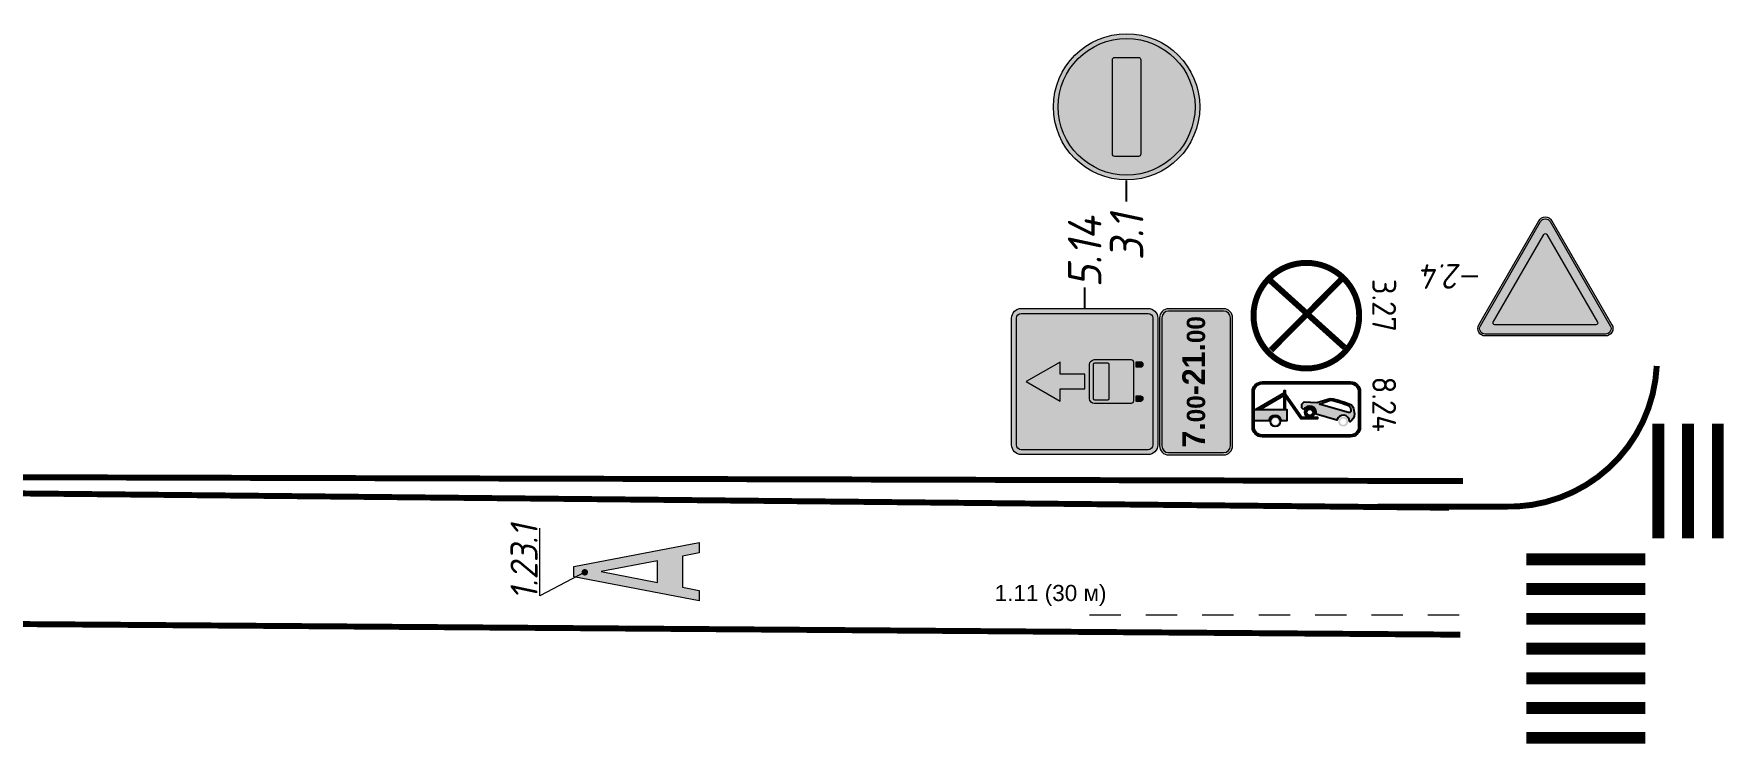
# Model space of a CAD drawing. Header units: millimetres. Extents: x 1734 to 2050, y 1482 to 1843.
# Drawn here: x 1950.95 to 1991.38, y 1825.11 to 1842.22 of the extents above; entities that cross this region are included whole.
import ezdxf
from ezdxf.enums import TextEntityAlignment as Align

# ---------------------------------------------------------------- set-up
doc = ezdxf.new("R2010")
doc.units = ezdxf.units.MM
doc.linetypes.add('1.3', pattern=[17.848385, 5.910826, -0.0001, 11.937459])
doc.linetypes.add('JIS_02_0.7', pattern=[1.35, 0.75, -0.6])
doc.layers.add('знаки', color=7, linetype='Continuous', lineweight=0)
doc.layers.add('разметка', color=251, linetype='Continuous', lineweight=15)
doc.layers.add('КПЧ', color=9, linetype='Continuous')
doc.layers.add('Разметки', color=7, linetype='Continuous')
doc.styles.add('ROMAND', font='ROMAND.SHX', dxfattribs={"height": 2})
doc.styles.add('SASH', font='simplex8.shx', dxfattribs={"width": 0.9, "oblique": 12})
doc.styles.get("Standard").update_dxf_attribs({"font": 'arial.ttf'})
doc.styles.add('Знаки', font='arialbd.ttf')

# ---------------------------------------------------------------- blocks, each defined once
blk = doc.blocks.new('*U6')
at = {"color": 0, "linetype": 'ByBlock', "lineweight": 15, "const_width": 0.3999999999999998}
for points in [[(1.794373516902343, 17.10614578687553), (5.772546955710607, 16.68884962015406)], [(1.690049475221975, 16.11160242717347), (5.668222914030238, 15.69430626045199)], [(1.585725433541606, 15.1170590674714), (5.563898872349869, 14.69976290074993)], [(1.481401391861237, 14.12251570776933), (5.4595748306695, 13.70521954104786)], [(1.377077350180868, 13.12797234806727), (5.355250788989132, 12.71067618134579)], [(1.272753308500499, 12.1334289883652), (5.250926747308763, 11.71613282164373)], [(1.168429266820131, 11.13888562866314), (5.146602705628395, 10.72158946194166)], [(1.064105225139762, 10.14434226896107), (5.042278663948025, 9.727046102239598)], [(0.959781183459393, 9.149798909259006), (4.937954622267656, 8.732502742537532)], [(0.8554571417790242, 8.155255549556939), (4.833630580587288, 7.737959382835465)], [(0.7511331000986554, 7.160712189854873), (4.729306538906918, 6.743416023133399)], [(0.6468090584182866, 6.166168830152808), (4.62498249722655, 5.748872663431333)], [(0.5424850167379178, 5.171625470450742), (4.520658455546181, 4.754329303729268)], [(0.438160975057549, 4.177082110748676), (4.416334413865813, 3.759785944027202)], [(0.3338369333771802, 3.182538751046611), (4.312010372185443, 2.765242584325136)], [(0.2295128916968113, 2.187995391344545), (4.207686330505075, 1.77069922462307)], [(0.1251888500164425, 1.193452031642479), (4.103362288824706, 0.7761558649210046)], [(0.02086480833607372, 0.1989086719404132), (3.999038247144337, -0.2183874947810611)]]:
    blk.add_lwpolyline(points, dxfattribs=at)
blk = doc.blocks.new('*U2')
at = {"color": 0, "linetype": 'ByBlock', "lineweight": 15, "const_width": 0.3999999999999998}
for points in [[(-19.09523250627969, 2.003021600262834), (-18.69303533236151, 5.837253117450839)], [(-18.10068914657762, 1.898697558582478), (-17.69849197265945, 5.732929075770483)], [(-17.10614578687555, 1.794373516902122), (-16.70394861295738, 5.628605034090127)], [(-16.11160242717349, 1.690049475221766), (-15.70940525325531, 5.524280992409771)], [(-15.11705906747142, 1.58572543354141), (-14.71486189355325, 5.419956950729415)], [(-14.12251570776935, 1.481401391861054), (-13.72031853385118, 5.315632909049059)], [(-13.12797234806729, 1.377077350180699), (-12.72577517414911, 5.211308867368703)], [(-12.13342898836522, 1.272753308500343), (-11.73123181444705, 5.106984825688347)], [(-11.13888562866315, 1.168429266819986), (-10.73668845474498, 5.002660784007992)], [(-10.14434226896108, 1.064105225139631), (-9.742145095042911, 4.898336742327635)], [(-9.149798909259017, 0.9597811834592747), (-8.747601735340844, 4.794012700647279)], [(-8.15525554955695, 0.8554571417789187), (-7.753058375638777, 4.689688658966923)], [(-7.160712189854883, 0.7511331000985628), (-6.75851501593671, 4.585364617286567)], [(-6.166168830152817, 0.6468090584182069), (-5.763971656234643, 4.481040575606212)], [(-5.171625470450749, 0.5424850167378509), (-4.769428296532576, 4.376716533925856)], [(-4.177082110748682, 0.438160975057495), (-3.774884936830509, 4.272392492245499)], [(-3.182538751046615, 0.333836933377139), (-2.780341577128442, 4.168068450565143)], [(-2.187995391344548, 0.2295128916967831), (-1.785798217426375, 4.063744408884788)], [(-1.193452031642481, 0.1251888500164272), (-0.7912548577243079, 3.959420367204432)], [(-0.1989086719404135, 0.0208648083360712), (0.2032885019777591, 3.855096325524076)]]:
    blk.add_lwpolyline(points, dxfattribs=at)
blk = doc.blocks.new('5.14')
at = {"layer": 'знаки', "true_color": 0xffffff}
h = blk.add_hatch(color=7, dxfattribs=at)
edge = h.paths.add_edge_path()
edge.add_arc((-1.516666666666666, 3.266666666666666), 0.2333333333333343, 89.99999999999648, 179.9999999999965, ccw=False)
edge.add_line((-1.516666666666652, 3.5), (1.516666666666538, 3.5))
edge.add_arc((1.516666666666561, 3.266666666666675), 0.2333333333333254, 1.3073986337985843e-12, 90.00000000000568, ccw=False)
edge.add_line((1.749999999999886, 3.26666666666668), (1.749999999999886, 0.2333333333333201))
edge.add_arc((1.516666666666561, 0.2333333333333255), 0.2333333333333254, 269.9999999999943, 359.9999999999987, ccw=False)
edge.add_line((1.516666666666538, 0), (-1.516666666666652, 0))
edge.add_arc((-1.516666666666675, 0.2333333333333255), 0.2333333333333255, 180.0000000000013, 270.0000000000056, ccw=False)
edge.add_line((-1.75, 0.2333333333333201), (-1.75, 3.26666666666668))
edge = h.paths.add_edge_path(flags=16)
edge.add_arc((-1.516666666666704, 3.266666666666619), 0.1166666666667355, 89.9999999999742, 179.9999999999699, ccw=False)
edge.add_line((-1.516666666666652, 3.383333333333354), (1.516666666666538, 3.383333333333354))
edge.add_arc((1.51666666666659, 3.266666666666619), 0.1166666666667355, 3.012701199622825e-11, 90.0000000000258, ccw=False)
edge.add_line((1.633333333333326, 3.26666666666668), (1.633333333333326, 0.2333333333333201))
edge.add_arc((1.516666666666604, 0.2333333333333956), 0.1166666666667213, 269.99999999996726, 359.9999999999629, ccw=False)
edge.add_line((1.516666666666538, 0.1166666666666742), (-1.516666666666652, 0.1166666666666742))
edge.add_arc((-1.516666666666718, 0.2333333333333956), 0.1166666666667213, 180.0000000000371, 270.00000000003274, ccw=False)
edge.add_line((-1.633333333333439, 0.2333333333333201), (-1.633333333333439, 3.26666666666668))
at = {"layer": 'знаки'}
h = blk.add_hatch(color=5, dxfattribs=at)
edge = h.paths.add_edge_path()
edge.add_arc((-1.516666666666704, 3.266666666666619), 0.1166666666667355, 89.9999999999742, 179.9999999999699, ccw=False)
edge.add_line((-1.516666666666652, 3.383333333333354), (1.516666666666538, 3.383333333333354))
edge.add_arc((1.51666666666659, 3.266666666666619), 0.1166666666667355, 3.012701199622825e-11, 90.0000000000258, ccw=False)
edge.add_line((1.633333333333326, 3.26666666666668), (1.633333333333326, 0.2333333333333201))
edge.add_arc((1.516666666666604, 0.2333333333333956), 0.1166666666667213, 269.99999999996726, 359.9999999999629, ccw=False)
edge.add_line((1.516666666666538, 0.1166666666666742), (-1.516666666666652, 0.1166666666666742))
edge.add_arc((-1.516666666666718, 0.2333333333333956), 0.1166666666667213, 180.0000000000371, 270.00000000003274, ccw=False)
edge.add_line((-1.633333333333439, 0.2333333333333201), (-1.633333333333439, 3.26666666666668))
h.paths.add_polyline_path([(0, 1.749999999999943), (0.1750000000000682, 1.749999999999943), (0.1750000000000682, 2.333333333333314), (0.4666666666665833, 2.333333333333314), (0, 3.150000000000006), (-0.466666666666697, 2.333333333333314), (-0.1750000000000682, 2.333333333333314), (-0.1750000000000682, 1.749999999999943)], flags=16)
edge = h.paths.add_edge_path(flags=16)
edge.add_arc((0.4666666666665579, 0.6416666666666485), 0.0583333333333057, 270.000000000025, 359.999999999975, ccw=False)
edge.add_line((0.4666666666665833, 0.5833333333333428), (-0.466666666666697, 0.5833333333333428))
edge.add_arc((-0.4666666666666716, 0.6416666666666485), 0.0583333333333057, 180.000000000025, 269.999999999975, ccw=False)
edge.add_line((-0.5249999999999773, 0.6416666666666231), (-0.5249999999999773, 1.516666666666595))
edge.add_arc((-0.4083333333333643, 1.516666666666656), 0.116666666666613, 90.0000000000258, 180.0000000000301, ccw=False)
edge.add_line((-0.4083333333334167, 1.633333333333269), (0.4083333333331893, 1.633333333333269))
edge.add_arc((0.4083333333331938, 1.516666666666599), 0.1166666666666698, -2.2168933355715126e-12, 90.00000000000222, ccw=False)
edge.add_line((0.5249999999998636, 1.516666666666595), (0.5249999999998636, 0.6416666666666231))
edge = h.paths.add_edge_path(flags=0)
edge.add_arc((0.4083333333331901, 1.516666666666539), 0.02916666666680989, 1.099199697908394e-10, 90.00000000000152)
edge.add_line((0.4083333333331893, 1.545833333333348), (-0.408333333333303, 1.545833333333235))
edge.add_arc((-0.4083333333332486, 1.516666666666597), 0.0291666666666377, 90.00000000010698, 179.9999999997815)
edge.add_line((-0.4374999999998863, 1.516666666666708), (-0.4375, 1.19583333333324))
edge.add_arc((-0.4083333333333049, 1.195833333333295), 0.0291666666666951, 180.0000000001077, 270.0000000000037)
edge.add_line((-0.408333333333303, 1.1666666666666), (0.408333333333303, 1.1666666666666))
edge.add_arc((0.4083333333333049, 1.195833333333295), 0.02916666666669498, 269.9999999999963, 359.9999999998922)
edge.add_line((0.4375, 1.19583333333324), (0.4375, 1.516666666666595))
edge = h.paths.add_edge_path(flags=16)
edge.add_line((-0.3500000000000227, 0.4083333333332746), (-0.3500000000000227, 0.5249999999998352))
edge.add_line((-0.3500000000000227, 0.5249999999998352), (-0.466666666666697, 0.5249999999998352))
edge.add_line((-0.466666666666697, 0.5249999999998352), (-0.466666666666697, 0.4083333333332746))
edge.add_arc((-0.4083333333333599, 0.4083333333332746), 0.05833333333333712, 180, 360)
edge = h.paths.add_edge_path(flags=16)
edge.add_line((0.4666666666665833, 0.4083333333332746), (0.4666666666665833, 0.5249999999998352))
edge.add_line((0.4666666666665833, 0.5249999999998352), (0.3499999999999091, 0.5249999999998352))
edge.add_line((0.3499999999999091, 0.5249999999998352), (0.3499999999999091, 0.4083333333332746))
edge.add_arc((0.4083333333332462, 0.4083333333332746), 0.05833333333333712, 180, 360)
at = {"layer": 'знаки', "true_color": 0xffffff}
blk.add_hatch(color=7, dxfattribs=at).paths.add_polyline_path([(0, 1.749999999999943), (0.1750000000000682, 1.749999999999943), (0.1750000000000682, 2.333333333333314), (0.4666666666665833, 2.333333333333314), (0, 3.150000000000006), (-0.466666666666697, 2.333333333333314), (-0.1750000000000682, 2.333333333333314), (-0.1750000000000682, 1.749999999999943)])
h = blk.add_hatch(color=7, dxfattribs=at)
edge = h.paths.add_edge_path()
edge.add_arc((0.4666666666665579, 0.6416666666666485), 0.0583333333333057, 270.000000000025, 359.999999999975, ccw=False)
edge.add_line((0.4666666666665833, 0.5833333333333428), (-0.466666666666697, 0.5833333333333428))
edge.add_arc((-0.4666666666666716, 0.6416666666666485), 0.0583333333333057, 180.000000000025, 269.999999999975, ccw=False)
edge.add_line((-0.5249999999999773, 0.6416666666666231), (-0.5249999999999773, 1.516666666666595))
edge.add_arc((-0.4083333333333643, 1.516666666666656), 0.116666666666613, 90.0000000000258, 180.0000000000301, ccw=False)
edge.add_line((-0.4083333333334167, 1.633333333333269), (0.4083333333331893, 1.633333333333269))
edge.add_arc((0.4083333333331938, 1.516666666666599), 0.1166666666666698, -2.2168933355715126e-12, 90.00000000000222, ccw=False)
edge.add_line((0.5249999999998636, 1.516666666666595), (0.5249999999998636, 0.6416666666666231))
edge = h.paths.add_edge_path(flags=16)
edge.add_arc((0.4083333333331901, 1.516666666666539), 0.02916666666680989, 1.099199697908394e-10, 90.00000000000152)
edge.add_line((0.4083333333331893, 1.545833333333348), (-0.408333333333303, 1.545833333333235))
edge.add_arc((-0.4083333333332486, 1.516666666666597), 0.0291666666666377, 90.00000000010698, 179.9999999997815)
edge.add_line((-0.4374999999998863, 1.516666666666708), (-0.4375, 1.19583333333324))
edge.add_arc((-0.4083333333333049, 1.195833333333295), 0.0291666666666951, 180.0000000001077, 270.0000000000037)
edge.add_line((-0.408333333333303, 1.1666666666666), (0.408333333333303, 1.1666666666666))
edge.add_arc((0.4083333333333049, 1.195833333333295), 0.02916666666669498, 269.9999999999963, 359.9999999998922)
edge.add_line((0.4375, 1.19583333333324), (0.4375, 1.516666666666595))
h = blk.add_hatch(color=7, dxfattribs=at)
edge = h.paths.add_edge_path()
edge.add_line((-0.3500000000000227, 0.4083333333332746), (-0.3500000000000227, 0.5249999999998352))
edge.add_line((-0.3500000000000227, 0.5249999999998352), (-0.466666666666697, 0.5249999999998352))
edge.add_line((-0.466666666666697, 0.5249999999998352), (-0.466666666666697, 0.4083333333332746))
edge.add_arc((-0.4083333333333599, 0.4083333333332746), 0.05833333333333712, 180, 360)
h = blk.add_hatch(color=7, dxfattribs=at)
edge = h.paths.add_edge_path()
edge.add_line((0.4666666666665833, 0.4083333333332746), (0.4666666666665833, 0.5249999999998352))
edge.add_line((0.4666666666665833, 0.5249999999998352), (0.3499999999999091, 0.5249999999998352))
edge.add_line((0.3499999999999091, 0.5249999999998352), (0.3499999999999091, 0.4083333333332746))
edge.add_arc((0.4083333333332462, 0.4083333333332746), 0.05833333333333712, 180, 360)
at = {"layer": 'Defpoints'}
blk.add_lwpolyline([(1.749999999999886, 1.750000000000057), (2.249999999999886, 1.750000000000057)], dxfattribs=at)
at = {"layer": 'знаки'}
blk.add_lwpolyline([(-1.75, 3.26666666666668, -0.4142135623730951), (-1.516666666666652, 3.5), (1.516666666666538, 3.5, -0.4142135623731172), (1.749999999999886, 3.26666666666668), (1.749999999999886, 0.2333333333333201, -0.4142135623731172), (1.516666666666538, 0), (-1.516666666666652, 0, -0.4142135623731172), (-1.75, 0.2333333333333201), (-1.75, 3.26666666666668)], format="xyb", dxfattribs=at)
at = {"layer": 'знаки', "color": 7, "true_color": 0xffffff}
for points in [[(-1.633333333333439, 3.26666666666668, -0.4142135623730728), (-1.516666666666652, 3.383333333333354), (1.516666666666538, 3.383333333333354, -0.4142135623730728), (1.633333333333326, 3.26666666666668), (1.633333333333326, 0.2333333333333201, -0.4142135623730728), (1.516666666666538, 0.1166666666666742), (-1.516666666666652, 0.1166666666666742, -0.4142135623730728), (-1.633333333333439, 0.2333333333333201)], [(0.4375, 1.516666666666595, 0.41421356237254), (0.4083333333331893, 1.545833333333348), (-0.408333333333303, 1.545833333333235, 0.4142135623714301), (-0.4374999999998863, 1.516666666666708), (-0.4375, 1.19583333333324, 0.4142135623725623), (-0.408333333333303, 1.1666666666666), (0.408333333333303, 1.1666666666666, 0.4142135623725623), (0.4375, 1.19583333333324), (0.4375, 1.516666666666595)], [(-0.3500000000000227, 0.4083333333332746), (-0.3500000000000227, 0.5249999999998352), (-0.466666666666697, 0.5249999999998352), (-0.466666666666697, 0.4083333333332746, 0.9999999999999999)], [(0.4666666666665833, 0.4083333333332746), (0.4666666666665833, 0.5249999999998352), (0.3499999999999091, 0.5249999999998352), (0.3499999999999091, 0.4083333333332746, 0.9999999999999999)]]:
    blk.add_lwpolyline(points, format="xyb", close=True, dxfattribs=at)
blk.add_lwpolyline([(0, 1.749999999999943), (0.1750000000000682, 1.749999999999943), (0.1750000000000682, 2.333333333333314), (0.4666666666665833, 2.333333333333314), (0, 3.150000000000006), (-0.466666666666697, 2.333333333333314), (-0.1750000000000682, 2.333333333333314), (-0.1750000000000682, 1.749999999999943)], close=True, dxfattribs=at)
blk.add_lwpolyline([(0.5249999999998636, 0.6416666666666231, -0.4142135623728397), (0.4666666666665833, 0.5833333333333428), (-0.466666666666697, 0.5833333333333428, -0.4142135623728397), (-0.5249999999999773, 0.6416666666666231), (-0.5249999999999773, 1.516666666666595, -0.4142135623731172), (-0.4083333333334167, 1.633333333333269), (0.4083333333331893, 1.633333333333269, -0.4142135623731172), (0.5249999999998636, 1.516666666666595), (0.5249999999998636, 0.6416666666666231)], format="xyb", dxfattribs=at)
at = {"layer": 'знаки', "color": 0, "lineweight": 30, "style": 'SASH', "oblique": 12, "width": 0.9}
blk.add_text('5.14', height=0.8, dxfattribs=at).set_placement((2.249999999999886, 1.750000000000057), align=Align.MIDDLE_LEFT)
blk = doc.blocks.new('*U8')
at = {"color": 0, "linetype": 'ByBlock', "const_width": 0.12}
blk.add_lwpolyline([(0.03658682090092859, 0.04755422732379714, 1), (-0.03658682090092859, -0.04755422732379714, 1)], format="xyb", close=True, dxfattribs=at)
at = {"layer": 'разметка', "color": 0}
blk.add_lwpolyline([(0, 6.938893903907228e-18), (-0.8683192585554023, 1.655680982734281), (1.628598836914043, 1.655680982734281)], dxfattribs=at)
at = {"layer": 'разметка', "color": 0, "style": 'SASH', "oblique": 12, "width": 0.9}
blk.add_attdef('RAZMETKA', text='', height=1, dxfattribs=at).set_placement((0.3801397891793206, 1.440680982734281), align=Align.BOTTOM_CENTER)
blk = doc.blocks.new('1-23-1')
at = {"layer": 'разметка'}
h = blk.add_hatch(color=0, dxfattribs=at)
h.paths.add_polyline_path([(-0.4499999999999886, 0), (-0.6999999999999886, 0), (-0.125, 3), (0.125, 3), (0.6999999999999886, 0), (0.4499999999999886, 0), (0.3733333333333348, 0.3999999999999773), (-0.3733333333333348, 0.3999999999999773)])
h.paths.add_polyline_path([(0.2583333333333258, 1), (0, 2.347826086956502), (-0.2583333333333258, 1)], flags=16)
at = {"layer": 'разметка', "color": 0, "lineweight": 0, "flags": 128}
for points in [[(-0.4499999999999886, 0), (-0.6999999999999886, 0), (-0.125, 3), (0.125, 3), (0.6999999999999886, 0), (0.4499999999999886, 0), (0.3733333333333348, 0.3999999999999773), (-0.3733333333333348, 0.3999999999999773)], [(0.2583333333333258, 1), (0, 2.347826086956502), (-0.2583333333333258, 1)]]:
    blk.add_lwpolyline(points, close=True, dxfattribs=at)
blk = doc.blocks.new('tr')
at = {"layer": 'знаки', "true_color": 0xffffff}
h = blk.add_hatch(color=7, dxfattribs=at)
edge = h.paths.add_edge_path()
edge.add_arc((0, 3.621229744349193), 0.24, 29.99999999999783, 150.0000000000022)
edge.add_line((-0.2078460969082698, 3.741229744349198), (-2.159999999999854, 0.3600000000005821))
edge.add_arc((-1.952153903091926, 0.2399999999999523), 0.2399999999999387, 149.9999999999866, 269.9999999999933)
edge.add_line((-1.952153903092039, 0), (1.952153903091812, 0))
edge.add_arc((1.952153903091926, 0.2400000000000091), 0.2399999999999716, 269.9999999999931, 389.9999999999998)
edge.add_line((2.160000000000196, 0.3599999999999), (0.2078460969082696, 3.741229744349142))
edge = h.paths.add_edge_path(flags=16)
edge.add_arc((-2.273736754432321e-13, 3.621229744349193), 0.1800000000000062, 30.00000000000125, 149.9999999999988)
edge.add_line((-0.1558845726813161, 3.711229744349225), (-2.108038475772787, 0.3300000000005521))
edge.add_arc((-1.952153903091585, 0.2400000000002365), 0.1800000000001635, 149.9999999999088, 269.9999999998931)
edge.add_line((-1.952153903092039, 0.06000000000005912), (1.952153903091812, 0.05999999999994543))
edge.add_arc((1.952153903092039, 0.2399999999999523), 0.1800000000000091, 269.9999999999864, 390.0000000000301)
edge.add_line((2.108038475773128, 0.3300000000000409), (0.1558845726810885, 3.711229744349225))
at = {"layer": 'знаки'}
h = blk.add_hatch(color=1, dxfattribs=at)
edge = h.paths.add_edge_path()
edge.add_arc((-2.273736754432321e-13, 3.621229744349193), 0.1800000000000062, 30.00000000000125, 149.9999999999988)
edge.add_line((-0.1558845726813161, 3.711229744349225), (-2.108038475772787, 0.3300000000005521))
edge.add_arc((-1.952153903091585, 0.2400000000002365), 0.1800000000001635, 149.9999999999088, 269.9999999998931)
edge.add_line((-1.952153903092039, 0.06000000000005912), (1.952153903091812, 0.05999999999994543))
edge.add_arc((1.952153903092039, 0.2399999999999523), 0.1800000000000091, 269.9999999999864, 390.0000000000301)
edge.add_line((2.108038475773128, 0.3300000000000409), (0.1558845726810885, 3.711229744349225))
edge = h.paths.add_edge_path(flags=16)
edge.add_line((-0.05196152422718114, 3.291229744349152), (-1.692346281956588, 0.4499999999999318))
edge.add_arc((-1.640384757729407, 0.4199999999999591), 0.05999999999998847, 150.0000000000085, 270.0000000000064)
edge.add_line((-1.640384757729407, 0.3599999999999), (1.640384757729521, 0.3599999999999))
edge.add_arc((1.640384757729521, 0.4199999999999591), 0.05999999999998751, 269.9999999999919, 389.9999999999932)
edge.add_line((1.692346281956588, 0.4499999999999318), (0.05196152422706746, 3.291229744349152))
edge.add_arc((0, 3.26122974434918), 0.06000000000000022, 29.9999999999982, 150.0000000000018)
at = {"layer": 'знаки', "true_color": 0xffffff}
h = blk.add_hatch(color=7, dxfattribs=at)
edge = h.paths.add_edge_path()
edge.add_line((-0.05196152422718114, 3.291229744349152), (-1.692346281956588, 0.4499999999999318))
edge.add_arc((-1.640384757729407, 0.4199999999999591), 0.05999999999998847, 150.0000000000085, 270.0000000000064)
edge.add_line((-1.640384757729407, 0.3599999999999), (1.640384757729521, 0.3599999999999))
edge.add_arc((1.640384757729521, 0.4199999999999591), 0.05999999999998751, 269.9999999999919, 389.9999999999932)
edge.add_line((1.692346281956588, 0.4499999999999318), (0.05196152422706746, 3.291229744349152))
edge.add_arc((0, 3.26122974434918), 0.06000000000000022, 29.9999999999982, 150.0000000000018)
at = {"layer": 'Defpoints'}
blk.add_lwpolyline([(2.192115777974209, 1.930614872174544), (2.718782444640738, 1.930614872174544)], dxfattribs=at)
at = {"layer": 'знаки'}
blk.add_lwpolyline([(0.2078460969082698, 3.741229744349198, 0.5773502691896512), (-0.2078460969082698, 3.741229744349198), (-2.159999999999854, 0.3600000000005821), (-2.160000000000082, 0.3599999999999, 0.5773502691896649), (-1.952153903092039, 0), (1.952153903091926, 0, 0.5773502691896649), (2.160000000000196, 0.3599999999999), (0.2078460969082698, 3.741229744349198)], format="xyb", dxfattribs=at)
at = {"layer": 'знаки', "color": 7, "true_color": 0xffffff}
blk.add_lwpolyline([(0.1558845726810887, 3.711229744349225, 0.5773502691896113), (-0.1558845726813161, 3.711229744349225), (-2.108038475772787, 0.3300000000005525, 0.5773502691895339), (-1.952153903092039, 0.06000000000005912), (1.952153903091926, 0.05999999999994543, 0.5773502691898801), (2.108038475773128, 0.3300000000000409)], format="xyb", close=True, dxfattribs=at)
at = {"layer": 'знаки', "color": 1}
blk.add_lwpolyline([(-0.05196152422718114, 3.291229744349152), (-1.692346281956475, 0.4499999999999318, 0.5773502691896129), (-1.640384757729407, 0.3599999999999), (1.640384757729521, 0.3599999999999, 0.5773502691896317), (1.692346281956588, 0.4499999999999318), (0.05196152422706746, 3.291229744349152, 0.5773502691896462)], format="xyb", close=True, dxfattribs=at)
blk = doc.blocks.new('*U15')
at = {"layer": 'знаки', "xscale": -1, "rotation": 180}
blk.add_blockref('tr', (0, 3.861229744349316), dxfattribs=at)
at = {"layer": 'знаки', "color": 0, "lineweight": 30, "style": 'SASH', "oblique": 12, "width": 0.9}
blk.add_text('2.4', height=0.8, dxfattribs=at).set_placement((2.718782444640851, 1.930614872174772), align=Align.MIDDLE_LEFT)
blk = doc.blocks.new('*U51')
at = {"layer": 'знаки'}
h = blk.add_hatch(color=256, dxfattribs=at)
edge = h.paths.add_edge_path()
edge.add_arc((-1.531250000000008, 1.531249999999994), 0.2187499999999918, 89.99999999999785, 180.0000000000021)
edge.add_line((-1.75, 1.531249999999986), (-1.749999999999943, 0.2187499999999858))
edge.add_arc((-1.531249999999936, 0.2187499999999787), 0.2187500000000071, 179.9999999999982, 269.9999999999981)
edge.add_line((-1.531249999999943, -2.842170943040401e-14), (1.531249999999943, 2.842170943040401e-14))
edge.add_arc((1.53124999999997, 0.2187500000000584), 0.21875000000003, 269.999999999993, 359.9999999999922)
edge.add_line((1.75, 0.2187500000000284), (1.75, 1.531250000000028))
edge.add_arc((1.531249999999966, 1.531250000000009), 0.2187500000000338, 5.117966847428504e-12, 90.00000000000607)
edge.add_line((1.531249999999943, 1.750000000000043), (-1.53125, 1.749999999999986))
edge = h.paths.add_edge_path(flags=16)
edge.add_arc((-1.531249999999998, 1.531249999999984), 0.164062500000002, 90.00000000000071, 179.9999999999993)
edge.add_line((-1.6953125, 1.531249999999986), (-1.6953125, 0.2187499999999858))
edge.add_arc((-1.531249999999962, 0.2187500000000092), 0.1640625000000375, 180.0000000000082, 270.0000000000067)
edge.add_line((-1.531249999999943, 0.05468749999997158), (1.531249999999943, 0.05468750000002842))
edge.add_arc((1.531249999999941, 0.2187500000000305), 0.1640625000000021, 270.0000000000007, 359.9999999999993)
edge.add_line((1.695312499999943, 0.2187500000000284), (1.6953125, 1.531250000000028))
edge.add_arc((1.531249999999962, 1.531250000000005), 0.1640625000000375, 8.14221998454474e-12, 90.00000000000675)
edge.add_line((1.531249999999943, 1.695312500000043), (-1.53125, 1.695312499999986))
at = {"layer": 'знаки', "true_color": 0xffffff}
h = blk.add_hatch(color=7, dxfattribs=at)
edge = h.paths.add_edge_path()
edge.add_arc((-1.531249999999998, 1.531249999999984), 0.164062500000002, 90.00000000000071, 179.9999999999993)
edge.add_line((-1.6953125, 1.531249999999986), (-1.6953125, 0.2187499999999858))
edge.add_arc((-1.531249999999962, 0.2187500000000092), 0.1640625000000375, 180.0000000000082, 270.0000000000067)
edge.add_line((-1.531249999999943, 0.05468749999997158), (1.531249999999943, 0.05468750000002842))
edge.add_arc((1.531249999999941, 0.2187500000000305), 0.1640625000000021, 270.0000000000007, 359.9999999999993)
edge.add_line((1.695312499999943, 0.2187500000000284), (1.6953125, 1.531250000000028))
edge.add_arc((1.531249999999962, 1.531250000000005), 0.1640625000000375, 8.14221998454474e-12, 90.00000000000675)
edge.add_line((1.531249999999943, 1.695312500000043), (-1.53125, 1.695312499999986))
at = {"layer": 'знаки'}
blk.add_lwpolyline([(-1.53125, 1.749999999999986, 0.4142135623731172), (-1.75, 1.531249999999986), (-1.749999999999943, 0.2187499999999858, 0.414213562373095), (-1.531249999999943, -2.842170943040401e-14), (1.531249999999943, 2.842170943040401e-14, 0.4142135623730909), (1.75, 0.2187500000000284), (1.75, 1.531250000000028, 0.4142135623731), (1.531249999999943, 1.750000000000043), (-1.53125, 1.749999999999986)], format="xyb", dxfattribs=at)
blk.add_lwpolyline([(-1.53125, 1.695312499999986, 0.4142135623730876), (-1.6953125, 1.531249999999986), (-1.6953125, 0.2187499999999858, 0.4142135623730876), (-1.531249999999943, 0.05468749999997158), (1.531249999999943, 0.05468750000002842, 0.4142135623730876), (1.695312499999943, 0.2187500000000284), (1.6953125, 1.531250000000028, 0.4142135623730876), (1.531249999999943, 1.695312500000043)], format="xyb", close=True, dxfattribs=at)
at = {"layer": 'знаки', "style": 'Знаки', "width": 0.95}
for s, p in [('-', (-0.3231830274425533, 0.659973882771709)), ('.', (-1.170649647529729, 0.659599716633096)), ('.', (0.7256898716244109, 0.6597138831386076))]:
    blk.add_text(s, height=0.5468749999999998, dxfattribs=at).set_placement(p)
blk.add_attdef('CH1', text='', height=0.5468749999999998, dxfattribs=at).set_placement((-1.170273912427717, 0.6602963823165879), align=Align.RIGHT)
for tag, height, p in [('M1', 0.4374999999999998, (-0.6462148704077322, 0.8773319093540835)), ('CH2', 0.5468749999999998, (0.3219708666685506, 0.9311001668057912)), ('M2', 0.4374999999999998, (1.249941798429688, 0.8785094076923343))]:
    blk.add_attdef(tag, text='', height=height, dxfattribs=at).set_placement(p, align=Align.MIDDLE_CENTER)
blk = doc.blocks.new('*U49')
at = {"layer": 'знаки', "true_color": 0xffffff}
h = blk.add_hatch(color=7, dxfattribs=at)
edge = h.paths.add_edge_path()
edge.add_arc((0, 1.750000000000057), 1.75, 0, 360)
edge = h.paths.add_edge_path(flags=17)
edge.add_arc((0, 1.750000000000057), 1.637096774193548, 0, 360)
at = {"layer": 'знаки'}
h = blk.add_hatch(color=1, dxfattribs=at)
edge = h.paths.add_edge_path()
edge.add_arc((0, 1.750000000000057), 1.637096774193548, 0, 360)
edge = h.paths.add_edge_path(flags=16)
edge.add_arc((1.129032258064488, 1.467741935483868), 0.05645161290319911, 270.000000000025, 359.999999999975, ccw=False)
edge.add_line((1.129032258064512, 1.411290322580669), (-1.129032258064626, 1.411290322580669))
edge.add_arc((-1.129032258064626, 1.467741935483843), 0.05645161290317446, 180, 270, ccw=False)
edge.add_line((-1.185483870967801, 1.467741935483843), (-1.185483870967801, 2.032258064516213))
edge.add_arc((-1.129032258064602, 2.032258064516189), 0.05645161290319911, 90.00000000002512, 179.9999999999752, ccw=False)
edge.add_line((-1.129032258064626, 2.088709677419388), (1.129032258064512, 2.088709677419502))
edge.add_arc((1.129032258064539, 2.032258064516354), 0.05645161290314782, -2.7000623958883807e-11, 90.000000000027, ccw=False)
edge.add_line((1.185483870967687, 2.032258064516327), (1.185483870967687, 1.467741935483843))
at = {"layer": 'знаки', "true_color": 0xffffff}
h = blk.add_hatch(color=7, dxfattribs=at)
edge = h.paths.add_edge_path()
edge.add_arc((1.129032258064488, 1.467741935483868), 0.05645161290319911, 270.000000000025, 359.999999999975, ccw=False)
edge.add_line((1.129032258064512, 1.411290322580669), (-1.129032258064626, 1.411290322580669))
edge.add_arc((-1.129032258064626, 1.467741935483843), 0.05645161290317446, 180, 270, ccw=False)
edge.add_line((-1.185483870967801, 1.467741935483843), (-1.185483870967801, 2.032258064516213))
edge.add_arc((-1.129032258064602, 2.032258064516189), 0.05645161290319911, 90.00000000002512, 179.9999999999752, ccw=False)
edge.add_line((-1.129032258064626, 2.088709677419388), (1.129032258064512, 2.088709677419502))
edge.add_arc((1.129032258064539, 2.032258064516354), 0.05645161290314782, -2.7000623958883807e-11, 90.000000000027, ccw=False)
edge.add_line((1.185483870967687, 2.032258064516327), (1.185483870967687, 1.467741935483843))
at = {"layer": 'Defpoints'}
blk.add_lwpolyline([(-2.265912170991982, 1.750000000000057), (-1.765912170991982, 1.750000000000057)], dxfattribs=at)
at = {"layer": 'знаки', "color": 7, "true_color": 0xffffff}
blk.add_lwpolyline([(1.185483870967687, 1.467741935483843, -0.4142135623728397), (1.129032258064512, 1.411290322580669), (-1.129032258064626, 1.411290322580669, -0.414213562373095), (-1.185483870967801, 1.467741935483843), (-1.185483870967801, 2.032258064516213, -0.4142135623728397), (-1.129032258064626, 2.088709677419388), (1.129032258064512, 2.088709677419502, -0.4142135623733726), (1.185483870967687, 2.032258064516327), (1.185483870967687, 1.467741935483843)], format="xyb", dxfattribs=at)
at = {"layer": 'знаки'}
blk.add_circle((0, 1.750000000000057), 1.75, dxfattribs=at)
at = {"layer": 'знаки', "color": 7, "true_color": 0xffffff}
blk.add_circle((0, 1.750000000000057), 1.637096774193548, dxfattribs=at)
at = {"layer": 'знаки', "color": 0, "lineweight": 30, "style": 'SASH', "oblique": 12, "width": 0.9}
blk.add_text('3.1', height=0.8, dxfattribs=at).set_placement((-3.67650299850667, 1.750000000000058), align=Align.MIDDLE_LEFT)

msp = doc.modelspace()

# ---------------------------------------------------------------- hatches: boundary and pattern name
at = {"lineweight": 5}
h = msp.add_hatch(color=7, dxfattribs=at)
h.dxf.hatch_style = 1
h.paths.add_polyline_path([(1982.515056297192, 1833.285703946728), (1982.485464603706, 1833.330050023195, 0.05416512969881253), (1981.974065261985, 1833.485040640228), (1981.655317070086, 1833.387280686457), (1981.348069662659, 1833.406190912586), (1981.297599425507, 1833.349939092956), (1981.297599425507, 1833.258561156439), (1981.342193901939, 1833.213966680007, -0.896878247196106), (1981.635012106307, 1833.111267908488), (1982.134891740012, 1832.965537574732, -0.888680215592695), (1982.434006753977, 1832.929245245268), (1982.447092385341, 1832.92362334959, 0.2176691172977538), (1982.555670955638, 1833.112143468859, 0.06653175236752593)], flags=0)
h.paths.add_polyline_path([(1981.711141527823, 1833.34511060051), (1981.977074105639, 1833.44424375218, -0.035096309321531), (1982.428788586445, 1833.309935608139, -0.1662100052544287), (1982.46722230633, 1833.175190857586, -0.4179499336667029), (1982.411071417443, 1833.146379522494)], flags=0)
h.paths.add_polyline_path([(1981.602699217392, 1833.151609411249, 1), (1981.366809638928, 1833.151609411249, 0.3623223395688758), (1981.463597454361, 1833.035577709691), (1981.505911401959, 1833.035577709691, 0.3623223395688758)], flags=0)
h.paths.add_polyline_path([(1981.408266941228, 1833.151609411249, -1), (1981.561241915091, 1833.151609411249, -1)], flags=0)
h.paths.add_polyline_path([(1982.401637094426, 1832.927512903301, 1), (1982.165747515963, 1832.927512903301, 0.3348858084505233), (1982.251300796758, 1832.814103188161), (1982.316083813632, 1832.814103188161, 0.3348858084505233)], flags=0)
h.paths.add_polyline_path([(1982.207204818264, 1832.927512903301, -1), (1982.360179792126, 1832.927512903301, -1)], flags=0)
h.paths.add_polyline_path([(1982.651632252308, 1832.798686779474), (1982.651632252308, 1832.814103188161), (1982.316083813632, 1832.814103188161, -0.1400081166550272), (1982.251300796758, 1832.814103188161), (1980.673020814923, 1832.814103188161, -0.06455133495548672), (1980.642693211865, 1832.814103188161), (1980.152394933915, 1832.814103188161), (1980.152394933915, 1832.798686779474, 0.03105515838720347), (1980.153876090266, 1832.774862591067), (1982.650151095958, 1832.774862591067, 0.03105515838720137)], flags=0)
h.paths.add_polyline_path([(1980.775801802626, 1832.931069133761, 1), (1980.539912224162, 1832.931069133761, 0.3769374024296787), (1980.642693211865, 1832.814103188161), (1980.673020814923, 1832.814103188161, 0.3769374024296787)], flags=0)
h.paths.add_polyline_path([(1980.581369526462, 1832.931069133761, -1), (1980.734344500325, 1832.931069133761, -1)], flags=0)
h.paths.add_polyline_path([(1980.937906555777, 1833.222372529034), (1980.152394933915, 1833.222372529034), (1980.152394933915, 1832.949153093802), (1980.504420179687, 1832.949153093802, -0.8620242773561775), (1980.804670606352, 1832.949153093802), (1980.937906555777, 1832.949153093802)], flags=0)
h.paths.add_polyline_path([(1980.904605847471, 1833.662662028127), (1980.861095886642, 1833.662662028127), (1980.861095886642, 1833.222372529034), (1980.904605847471, 1833.222372529034)], flags=0)
h.paths.add_polyline_path([(1980.861095886642, 1833.556883537557), (1980.861095886642, 1833.610949977282), (1980.191973528274, 1833.222372529034), (1980.28487394154, 1833.222372529034)], flags=0)
h.paths.add_polyline_path([(1980.904605847471, 1833.593166477635), (1980.904605847471, 1833.521410432139), (1981.273539280696, 1832.995583614262), (1981.667834995102, 1832.995583614262), (1981.667834995102, 1833.035577709691), (1981.505911401959, 1833.035577709691, -0.09042350249594645), (1981.463597454361, 1833.035577709691), (1981.297080170671, 1833.035577709691)], flags=0)
h.paths.add_polyline_path([(1982.459287339693, 1833.879860493509), (1980.344739846531, 1833.879860493509, 0.4142135623730675), (1980.110937631615, 1833.646058278594), (1980.110937631615, 1832.798686779474, 0.4142135623731256), (1980.344739846531, 1832.564884564558), (1982.459287339692, 1832.564884564558, 0.4142135623730643), (1982.693089554608, 1832.798686779473), (1982.693089554608, 1833.646058278594, 0.4142135623731234)])
h.paths.add_polyline_path([(1982.459287339693, 1833.838403191209, -0.4142135623730951), (1982.651632252308, 1833.646058278594), (1982.651632252308, 1832.798686779474, -0.4142135623730951), (1982.459287339693, 1832.606341866859), (1980.344739846531, 1832.606341866859, -0.4142135623730951), (1980.152394933915, 1832.798686779474), (1980.152394933915, 1833.646058278594, -0.4142135623730951), (1980.344739846531, 1833.838403191209)], flags=16)
h.paths.add_polyline_path([(1980.904605847471, 1833.662662028127), (1980.904605847471, 1833.593166477635), (1981.297080170671, 1833.035577709691), (1981.463597454361, 1833.035577709691, -0.3623223395688758), (1981.366809638928, 1833.151609411249, -1), (1981.602699217392, 1833.151609411249, -0.3623223395688758), (1981.505911401959, 1833.035577709691), (1981.667834995102, 1833.035577709691), (1981.667834995102, 1832.995583614262), (1981.273539280696, 1832.995583614262), (1980.904605847471, 1833.521410432139), (1980.904605847471, 1833.222372529034), (1980.191973528274, 1833.222372529034), (1980.861095886642, 1833.610949977282), (1980.861095886642, 1833.662662028127)], flags=0)
h.paths.add_polyline_path([(1981.348069662659, 1833.406190912586), (1981.655317070086, 1833.387280686457), (1981.974065261985, 1833.485040640228, -0.05416512969881244), (1982.485464603706, 1833.330050023195), (1982.515056297192, 1833.285703946728, -0.066531752367526), (1982.555670955638, 1833.112143468859, -0.2176691172977545), (1982.447092385341, 1832.92362334959), (1982.434006753977, 1832.929245245268, 0.888680215592695), (1982.134891740012, 1832.965537574732), (1981.635012106307, 1833.111267908488, 0.896878247196106), (1981.342193901939, 1833.213966680007), (1981.297599425507, 1833.258561156439), (1981.297599425507, 1833.349939092956)], flags=0)
h.paths.add_polyline_path([(1980.775801802626, 1832.931069133761, -0.3769374024296787), (1980.673020814923, 1832.814103188161), (1982.251300796758, 1832.814103188161, -0.3348858084505233), (1982.165747515963, 1832.927512903301, -1), (1982.401637094426, 1832.927512903301, -0.4982554967166157), (1982.251300796758, 1832.814103188161), (1980.673020814923, 1832.814103188161, -0.4524988546835133), (1980.539912224162, 1832.931069133761, -1)], flags=0)
h = msp.add_hatch(color=7, dxfattribs=at)
h.dxf.hatch_style = 1
h.paths.add_polyline_path([(1981.602699217392, 1833.151609411249, 1), (1981.366809638928, 1833.151609411249, 0.3623223395688758), (1981.463597454361, 1833.035577709691), (1981.505911401959, 1833.035577709691, 0.3623223395688758)], flags=17)
h.paths.add_polyline_path([(1981.408266941228, 1833.151609411249, -1), (1981.561241915091, 1833.151609411249, -1)], flags=16)
h.paths.add_polyline_path([(1982.401637094426, 1832.927512903301, 1), (1982.165747515963, 1832.927512903301, 0.3348858084505233), (1982.251300796758, 1832.814103188161), (1982.316083813632, 1832.814103188161, 0.3348858084505233)])
h.paths.add_polyline_path([(1982.207204818264, 1832.927512903301, -1), (1982.360179792126, 1832.927512903301, -1)], flags=16)
h.paths.add_polyline_path([(1981.667834995102, 1833.035577709691), (1981.505911401959, 1833.035577709691, -0.09042350249594643), (1981.463597454361, 1833.035577709691), (1981.297080170671, 1833.035577709691), (1980.904605847471, 1833.593166477635), (1980.904605847471, 1833.521410432139), (1981.273539280696, 1832.995583614262), (1981.667834995102, 1832.995583614262)])
h.paths.add_polyline_path([(1980.904605847471, 1833.662662028127), (1980.861095886642, 1833.662662028127), (1980.861095886642, 1833.222372529034), (1980.904605847471, 1833.222372529034)])
h.paths.add_polyline_path([(1980.861095886642, 1833.556883537557), (1980.861095886642, 1833.610949977282), (1980.191973528274, 1833.222372529034), (1980.28487394154, 1833.222372529034)])
h.paths.add_polyline_path([(1980.937906555777, 1833.222372529034), (1980.152394933915, 1833.222372529034), (1980.152394933915, 1832.949153093802), (1980.504420179687, 1832.949153093802, -0.8620242773561775), (1980.804670606352, 1832.949153093802), (1980.937906555777, 1832.949153093802)])
h.paths.add_polyline_path([(1980.539912224162, 1832.931069133761, 0.3769374024296787), (1980.642693211865, 1832.814103188161), (1980.673020814923, 1832.814103188161, 0.3769374024296787), (1980.775801802626, 1832.931069133761, 1)])
h.paths.add_polyline_path([(1980.734344500325, 1832.931069133761, -1), (1980.581369526462, 1832.931069133761, -1)], flags=16)
h = msp.add_hatch(color=7, dxfattribs=at)
h.dxf.hatch_style = 1
h.paths.add_polyline_path([(1982.515056297192, 1833.285703946728), (1982.485464603706, 1833.330050023195, 0.05416512969881253), (1981.974065261985, 1833.485040640228), (1981.655317070086, 1833.387280686457), (1981.348069662659, 1833.406190912586), (1981.297599425507, 1833.349939092956), (1981.297599425507, 1833.258561156439), (1981.342193901939, 1833.213966680007, -0.8968782471961054), (1981.635012106307, 1833.111267908488), (1982.134891740012, 1832.965537574732, -0.888680215592695), (1982.434006753977, 1832.929245245268), (1982.447092385341, 1832.92362334959, 0.2176691172977532), (1982.555670955638, 1833.112143468859, 0.0665317523675262)])
h.paths.add_polyline_path([(1981.711141527823, 1833.34511060051), (1981.977074105639, 1833.44424375218, -0.03509630932153101), (1982.428788586445, 1833.309935608139, -0.1662100052544286), (1982.46722230633, 1833.175190857586, -0.4179499336667036), (1982.411071417443, 1833.146379522494)], flags=16)

# ---------------------------------------------------------------- linework, layer by layer
at = {"color": 0, "linetype": 'JIS_02_0.7', "lineweight": 18}
msp.add_line((1985.0611992677, 1828.293174447628), (1975.947438021802, 1828.293174447628), dxfattribs=at)
at = {"color": 1, "linetype": 'Continuous', "const_width": 0.1424784254365765}
msp.add_lwpolyline([(1980.137517567362, 1835.466178286157, 1), (1982.666509618861, 1835.466178286157, 1)], format="xyb", close=True, dxfattribs=at)
for points in [[(1980.494210927543, 1836.346430817835), (1982.315365900396, 1834.704154203292)], [(1980.554967953667, 1834.638680425295), (1982.243877658904, 1836.340998653229)]]:
    msp.add_lwpolyline(points, dxfattribs=at)
at = {"layer": 'КПЧ', "color": 5, "lineweight": 30, "const_width": 0.1424777130480112}
msp.add_lwpolyline([(1985.147773483971, 1831.504181638718), (1854.616598682548, 1831.855071365113)], dxfattribs=at)
at = {"layer": 'КПЧ', "color": 7, "lineweight": 30, "const_width": 0.1424777130480112}
msp.add_lwpolyline([(1984.815685652916, 1830.867196367597), (1934.620349027751, 1831.369626655684)], dxfattribs=at)
at = {"layer": 'Разметки', "color": 7, "linetype": '1.3', "lineweight": 0, "const_width": 0.1424777130480112, "flags": 128}
msp.add_lwpolyline([(1989.78803655726, 1834.263053240356), (1989.78803655726, 1834.263053240356, -0.4116107638964504), (1986.106986638092, 1830.894576906757), (1983.105768509679, 1830.895867826395)], format="xyb", dxfattribs=at)
at = {"layer": 'Разметки', "color": 255}
for points in [[(1980.344739846531, 1833.879860493509), (1982.459287339693, 1833.879860493509, -0.4142135623731407), (1982.693089554608, 1833.646058278594), (1982.693089554608, 1832.798686779474, -0.4142135623730721), (1982.459287339693, 1832.564884564558), (1980.344739846531, 1832.564884564558, -0.4142135623731407), (1980.110937631615, 1832.798686779474), (1980.110937631615, 1833.646058278594, -0.4142135623730721)], [(1980.344739846531, 1833.838403191209), (1982.459287339693, 1833.838403191209, -0.414213562373095), (1982.651632252308, 1833.646058278594), (1982.651632252308, 1832.798686779474, -0.414213562373095), (1982.459287339693, 1832.606341866859), (1980.344739846531, 1832.606341866859, -0.414213562373095), (1980.152394933915, 1832.798686779474), (1980.152394933915, 1833.646058278594, -0.414213562373095)]]:
    msp.add_lwpolyline(points, format="xyb", close=True, dxfattribs=at)
for points in [[(1980.28487394154, 1833.222372529034), (1980.861095886642, 1833.556883537557), (1980.861095886642, 1833.610949977282), (1980.191973528274, 1833.222372529034)], [(1980.904605847471, 1833.222372529034), (1980.904605847471, 1833.662662028127), (1980.861095886642, 1833.662662028127), (1980.861095886642, 1833.222372529034)], [(1980.904605847471, 1833.593166477635), (1981.297080170671, 1833.035577709691), (1981.667834995102, 1833.035577709691), (1981.667834995102, 1832.995583614262), (1981.273539280696, 1832.995583614262), (1980.904605847471, 1833.521410432139)]]:
    msp.add_lwpolyline(points, dxfattribs=at)
for points in [[(1980.152394933915, 1833.222372529034), (1980.937906555777, 1833.222372529034), (1980.937906555777, 1832.949153093802), (1980.804670606352, 1832.949153093802, 0.8620242773561769), (1980.504420179687, 1832.949153093802), (1980.152394933915, 1832.949153093802)], [(1981.342193901939, 1833.213966680007), (1981.297599425507, 1833.258561156439), (1981.297599425507, 1833.349939092956), (1981.348069662659, 1833.406190912586), (1981.655317070086, 1833.387280686457), (1981.974065261985, 1833.485040640228, -0.05416512969881247), (1982.485464603706, 1833.330050023195), (1982.515056297192, 1833.285703946728, -0.06653175236752579), (1982.555670955638, 1833.112143468859, -0.2176691172977544), (1982.447092385341, 1832.92362334959), (1982.434006753977, 1832.929245245268, 0.8886802155926943), (1982.134891740012, 1832.965537574732), (1981.635012106307, 1833.111267908488, 0.8968782471961048), (1981.342193901939, 1833.213966680007)], [(1981.711141527823, 1833.34511060051), (1981.977074105639, 1833.44424375218, -0.03509630932153104), (1982.428788586445, 1833.309935608139, -0.1662100052544279), (1982.46722230633, 1833.175190857586, -0.4179499336667031), (1982.411071417443, 1833.146379522494), (1981.711141527823, 1833.34511060051)]]:
    msp.add_lwpolyline(points, format="xyb", dxfattribs=at)
at = {"layer": 'Разметки', "color": 2, "linetype": '1.3', "lineweight": 0, "const_width": 0.1424777130480112, "flags": 128}
msp.add_lwpolyline([(1985.087338876292, 1827.826829931037), (1871.939211613068, 1828.660505074424)], dxfattribs=at)
at = {"layer": 'Разметки', "color": 255}
for centre, radius in [((1981.48475442816, 1833.151609411249), 0.1179447892317995), ((1981.48475442816, 1833.151609411249), 0.07648748693121703), ((1980.657857013394, 1832.931069133761), 0.1179447892317995)]:
    msp.add_circle(centre, radius, dxfattribs=at)

# ---------------------------------------------------------------- block references
at = {"layer": 'знаки', "rotation": 89.99999999999999}
for name, p in [('*U49', (1978.850575013949, 1840.466694634747)), ('5.14', (1977.847331317805, 1833.888758782311))]:
    msp.add_blockref(name, p, dxfattribs=at)
at = {"layer": 'знаки', "xscale": 0.7376622389709998, "yscale": 0.7376622389709998, "zscale": 0.7376622389709998, "rotation": 180}
msp.add_blockref('*U15', (1987.121859473268, 1837.829457200384), dxfattribs=at)
at = {"layer": 'знаки', "rotation": 89.99999999999999}
msp.add_blockref('*U51', (1979.637672936278, 1833.881875276445), dxfattribs=at).add_auto_attribs({'M2': '00', 'CH2': '21', 'M1': '00', 'CH1': '7'})
at = {"layer": 'разметка', "color": 41, "true_color": 0xf4ee51, "xscale": 0.6489819056458934, "yscale": 0.6489819056458934, "zscale": 0.6489819056458934, "rotation": 89.99999999999999}
msp.add_blockref('*U8', (1964.133685227863, 1829.32055041056), dxfattribs=at).add_auto_attribs({'RAZMETKA': '1.23.1'})
at = {"layer": 'разметка', "color": 41, "true_color": 0xf4ee51, "rotation": 89.99999999999999}
msp.add_blockref('1-23-1', (1966.872356035925, 1829.336787617389), dxfattribs=at)
at = {"layer": 'Разметки', "color": 7, "xscale": -0.712388565240056, "yscale": 0.7123885652400561, "zscale": 0.7123885652400561, "rotation": 174.0117768827568}
for name, p in [('*U2', (2003.502584832967, 1832.879943886949)), ('*U6', (1986.667593798775, 1829.773099442726))]:
    msp.add_blockref(name, p, dxfattribs=at)

# ---------------------------------------------------------------- texts
at = {"color": 7, "linetype": 'Continuous', "style": 'ROMAND', "width": 0.9}
for s, p in [('3.27', (1982.979698223146, 1836.349279437298)), ('8.24', (1982.979698223146, 1834.008802500852))]:
    msp.add_text(s, height=0.569910852192045, rotation=270, dxfattribs=at).set_placement(p)
at = {"linetype": 'JIS_02_0.7', "insert": (1976.618579528524, 1828.516158109426), "char_height": 0.3858144991811661, "attachment_point": 9}
msp.add_mtext_dynamic_manual_height_columns('1.11 (30 м)', width=6.422981945477659, gutter_width=12.5, heights=[0], dxfattribs=at)

doc.saveas('drawing.dxf')
